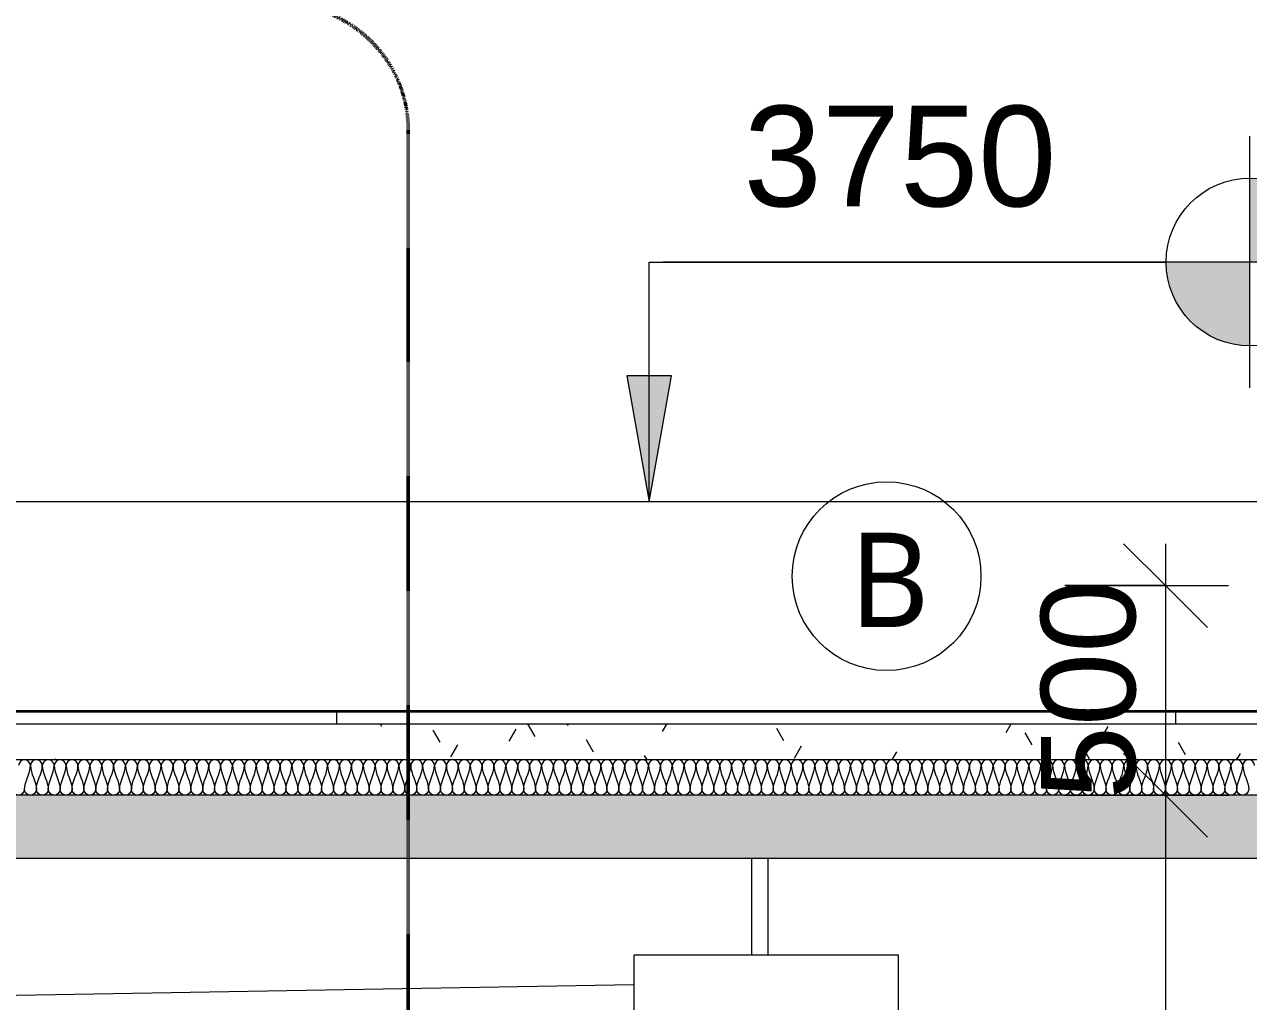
# Model space of a CAD drawing. Header units: millimetres. Extents: x -15568 to 101774, y -1636 to 15232.
# Drawn here: x 20837 to 23755, y 2558 to 4888 of the extents above; entities that cross this region are included whole.
import ezdxf

# ---------------------------------------------------------------- set-up
doc = ezdxf.new("R2010")
doc.units = ezdxf.units.MM
doc.linetypes.add('Callout Boundary', pattern=[2.38125, 1.190625, -1.190625])
for name, color, linetype, lineweight in [('A-ANNO-DIMS', 211, 'Continuous', 9), ('A-ANNO-DIMS-100', 211, 'Continuous', 9), ('A-ANNO-NOTE', 131, 'Continuous', 9), ('A-ANNO-SYMB', 150, 'Continuous', 9), ('A-DETL', 90, 'Continuous', 9), ('A-DETL-GENF', 92, 'Continuous', 9), ('A-DETL-THIN', 151, 'Continuous', 9), ('A-DOOR', 31, 'Continuous', 9), ('A-FLOR', 192, 'Continuous', 9), ('A-FLOR-MCUT', 51, 'Continuous', 9), ('A-FLOR-PATT', 8, 'Continuous', 35), ('A-GENM', 13, 'Continuous', 9), ('G-ANNO-DIMS', 111, 'Continuous', 9)]:
    doc.layers.add(name, color=color, linetype=linetype, lineweight=lineweight)
doc.styles.add('Arial_3', font='arial.ttf', dxfattribs={"height": 225})
doc.styles.add('Arial_4', font='arial.ttf', dxfattribs={"height": 240})
doc.styles.add('Lucida Sans Unicode', font='l_10646.ttf', dxfattribs={"height": 225})
doc.dimstyles.new('Ele-dim-100', dxfattribs={"dimscale": 304.8, "dimtxt": 229.558365, "dimasz": 0.656168, "dimexe": 0.492126, "dimexo": 0.0625, "dimgap": 0.016404, "dimtad": 1, "dimdec": 0, "dimrnd": 5, "dimzin": 0, "dimdsep": 46, "dimtxsty": 'Arial_3', "dimblk1": 'OBLIQUE', "dimblk2": 'OBLIQUE', "dimsah": 1, "dimcen": 0.09, "dimdle": 0.328084, "dimazin": 0, "dimtfac": 1, "dimtdec": 4, "dimtix": 1, "dimtmove": 0, "dimatfit": 3, "dimfxl": 0.787402, "dimfxlon": 1, "dimtvp": 1, "dimtolj": 1, "dimtzin": 0, "dimarcsym": 2})

# ---------------------------------------------------------------- blocks, each defined once
blk = doc.blocks.new('overhead-sectinal-door - Rs1--1485922-Elevation-2')
at = {"layer": 'A-DOOR'}
for p, q in [((-14862.5, 2900), (-14862.5, 2668.6)), ((-14822.5, 2668.6), (-14822.5, 2900)), ((-14511.6, 2668.6), (-15142.5, 2668.6)), ((-15142.5, 2668.6), (-15142.5, 2468.6)), ((-14511.6, 2468.6), (-14511.6, 2668.6)), ((-15142.5, 2598), (-17822.5, 2551.2))]:
    blk.add_line(p, q, dxfattribs=at)
blk = doc.blocks.new('garage-proj - garage-proj-757421-Elevation-2')
at = {"layer": 'A-GENM'}
blk.add_line((-12977.8, 3750), (-16777.8, 3750), dxfattribs=at)
blk = doc.blocks.new('DIMBLOCK28-Elevation-2')
at = {"layer": 'A-ANNO-DIMS-100', "transparency": 16777216}
for p, q in [((23557.1, 3550), (23457.1, 3650)), ((23557.1, 3650), (23557.1, 3050)), ((23317.1, 3550), (23707.1, 3550)), ((23557.1, 3550), (23317.1, 3550)), ((23557.1, 3550), (23657.1, 3450)), ((23557.1, 3050), (23457.1, 3150)), ((23317.1, 3050), (23707.1, 3050)), ((23557.1, 3050), (23317.1, 3050)), ((23557.1, 3050), (23657.1, 2950))]:
    blk.add_line(p, q, dxfattribs=at)
at = {"layer": 'A-ANNO-DIMS-100', "color": 0, "transparency": 16777216, "insert": (23260, 3040.4), "char_height": 225, "width": 622.986, "attachment_point": 1, "rotation": 90, "line_spacing_factor": 0.941778, "style": 'Arial_3'}
blk.add_mtext('500', dxfattribs=at)
blk = doc.blocks.new('_Oblique')
at = {"color": 0, "linetype": 'ByBlock', "lineweight": -2}
blk.add_line((-0.5, -0.5), (0.5, 0.5), dxfattribs=at)
blk = doc.blocks.new('DIMBLOCK29-Elevation-2')
at = {"layer": 'A-ANNO-DIMS-100', "transparency": 16777216}
for p, q in [((23557.1, 3050), (23457.1, 3150)), ((23317.1, 3050), (23707.1, 3050)), ((23557.1, 3050), (23317.1, 3050)), ((23557.1, 3050), (23557.1, -100)), ((23557.1, 3050), (23657.1, 2950)), ((23557.1, 0), (23457.1, 100)), ((23317.1, 0), (23707.1, 0)), ((23557.1, 0), (23317.1, 0)), ((23557.1, 0), (23657.1, -100))]:
    blk.add_line(p, q, dxfattribs=at)
at = {"layer": 'A-ANNO-DIMS-100', "color": 0, "transparency": 16777216, "insert": (23260, 1178.9), "char_height": 225, "width": 830.648, "attachment_point": 1, "rotation": 90, "line_spacing_factor": 0.941778, "style": 'Arial_3'}
blk.add_mtext('3050', dxfattribs=at)
blk = doc.blocks.new('GL-TEXT2 - External finishes-tag 2-777035-Elevation-2')
at = {"layer": 'A-ANNO-NOTE'}
blk.add_circle((-4088.3, 5475), 225, dxfattribs=at)
blk = doc.blocks.new('Spot Elevations - Standard-23738-Elevation-2')
at = {"layer": 'G-ANNO-DIMS'}
h = blk.add_hatch(color=256, dxfattribs=at)
edge = h.paths.add_edge_path()
edge.add_line((9346.1, 3330.7), (9546.1, 3330.7))
edge.add_arc((9346.1, 3330.7), 200, 0, 90)
edge.add_line((9346.1, 3530.7), (9346.1, 3330.7))
h = blk.add_hatch(color=256, dxfattribs=at)
edge = h.paths.add_edge_path()
edge.add_line((9346.1, 3330.7), (9146.1, 3330.7))
edge.add_arc((9346.1, 3330.7), 200, 180, 270)
edge.add_line((9346.1, 3130.7), (9346.1, 3330.7))
for p, q in [((9346.1, 3030.7), (9346.1, 3630.7)), ((9646.1, 3330.7), (7946.1, 3330.7))]:
    blk.add_line(p, q, dxfattribs=at)
blk.add_circle((9346.1, 3330.7), 200, dxfattribs=at)

msp = doc.modelspace()

# ---------------------------------------------------------------- hatches: boundary and pattern name
at = {"layer": 'A-DETL-GENF'}
msp.add_hatch(color=8, dxfattribs=at).paths.add_polyline_path([(19354.6, 2400), (19554.6, 2400), (19554.6, 2900), (25554.6, 2900), (25554.6, 2400), (25754.6, 2400), (25754.6, 3550), (25554.6, 3550), (25554.6, 3050), (19554.6, 3050), (19554.6, 3550), (19354.6, 3550), (19354.6, 2476.9)])
at = {"layer": 'A-FLOR-PATT', "lineweight": 9}
h = msp.add_hatch(dxfattribs=at)
h.set_pattern_fill('FP_2', color=256, style=0, pattern_type=2)
h.set_pattern_definition([(90, (33580.2, 1200), (-2000, 1e-13), [])])
h.paths.add_polyline_path([(19794.6, 3220), (25314.6, 3220), (25304.6, 3250), (19804.6, 3250)])
h = msp.add_hatch(dxfattribs=at)
h.set_pattern_fill('FP_3', color=256, style=0, pattern_type=2)
h.set_pattern_definition([(0, (33580.17, 1200), (406.4, 101.6), [33.528, -271.272, 33.528, -271.272, -1625.6]), (0, (33580.17, 1200), (406.4, 101.6), [-609.6, 33.528, -576.072, 33.528, -271.272, -711.2]), (0, (33580.17, 1200), (406.4, 101.6), [-1524, 33.528, -169.672, 33.528, -474.472]), (120, (33732.57, 1250.8), (-291.1882, 301.1527), [33.528, -271.272, 33.528, -271.272, -1625.6]), (120, (33732.57, 1250.8), (-291.1882, 301.1527), [-609.6, 33.528, -576.072, 33.528, -271.272, -711.2]), (120, (33732.57, 1250.8), (-291.1882, 301.1527), [-1524, 33.528, -169.672, 33.528, -474.472]), (240, (33783.37, 1454), (-115.2118, -402.7527), [33.528, -271.272, 33.528, -271.272, -1625.6]), (240, (33783.37, 1454), (-115.2118, -402.7527), [-609.6, 33.528, -576.072, 33.528, -271.272, -711.2]), (240, (33783.37, 1454), (-115.2118, -402.7527), [-1524, 33.528, -169.672, 33.528, -474.472])])
h.paths.add_polyline_path([(22066.8, 3135), (25554.6, 3135), (25554.6, 3220), (19554.6, 3220), (19554.6, 3135), (20973.5, 3135)])
at = {"layer": 'G-ANNO-DIMS'}
msp.add_hatch(color=256, dxfattribs=at).paths.add_polyline_path([(22326.3, 3750), (22379.2, 4050), (22273.4, 4050)])

# ---------------------------------------------------------------- linework, layer by layer
at = {"layer": 'A-ANNO-SYMB', "linetype": 'Callout Boundary', "lineweight": 50}
msp.add_line((21752.1, -1254.6), (21752.1, 4635.4), dxfattribs=at)
msp.add_arc((21452.1, 4635.4), 300, 0, 90, dxfattribs=at)
at = {"layer": 'A-DETL'}
for points in [[(20851.3, 3120.8), (20851.3, 3127.5), (20837.1, 3142.5), (20822.9, 3127.5), (20822.9, 3120.8)], [(20879.6, 3120.8), (20879.6, 3127.5), (20865.4, 3142.5), (20851.3, 3127.5), (20851.3, 3120.8)], [(20907.9, 3120.8), (20907.9, 3127.5), (20893.8, 3142.5), (20879.6, 3127.5), (20879.6, 3120.8)], [(20936.3, 3120.8), (20936.3, 3127.5), (20922.1, 3142.5), (20907.9, 3127.5), (20907.9, 3120.8)], [(20964.6, 3120.8), (20964.6, 3127.5), (20950.4, 3142.5), (20936.3, 3127.5), (20936.3, 3120.8)], [(20992.9, 3120.8), (20992.9, 3127.5), (20978.8, 3142.5), (20964.6, 3127.5), (20964.6, 3120.8)], [(21021.3, 3120.8), (21021.3, 3127.5), (21007.1, 3142.5), (20992.9, 3127.5), (20992.9, 3120.8)], [(21049.6, 3120.8), (21049.6, 3127.5), (21035.4, 3142.5), (21021.3, 3127.5), (21021.3, 3120.8)], [(21077.9, 3120.8), (21077.9, 3127.5), (21063.8, 3142.5), (21049.6, 3127.5), (21049.6, 3120.8)], [(21106.3, 3120.8), (21106.3, 3127.5), (21092.1, 3142.5), (21077.9, 3127.5), (21077.9, 3120.8)], [(21134.6, 3120.8), (21134.6, 3127.5), (21120.4, 3142.5), (21106.3, 3127.5), (21106.3, 3120.8)], [(21162.9, 3120.8), (21162.9, 3127.5), (21148.8, 3142.5), (21134.6, 3127.5), (21134.6, 3120.8)], [(21191.3, 3120.8), (21191.3, 3127.5), (21177.1, 3142.5), (21162.9, 3127.5), (21162.9, 3120.8)], [(21219.6, 3120.8), (21219.6, 3127.5), (21205.4, 3142.5), (21191.3, 3127.5), (21191.3, 3120.8)], [(21247.9, 3120.8), (21247.9, 3127.5), (21233.8, 3142.5), (21219.6, 3127.5), (21219.6, 3120.8)], [(21276.3, 3120.8), (21276.3, 3127.5), (21262.1, 3142.5), (21247.9, 3127.5), (21247.9, 3120.8)], [(21304.6, 3120.8), (21304.6, 3127.5), (21290.4, 3142.5), (21276.3, 3127.5), (21276.3, 3120.8)], [(21332.9, 3120.8), (21332.9, 3127.5), (21318.8, 3142.5), (21304.6, 3127.5), (21304.6, 3120.8)], [(21361.3, 3120.8), (21361.3, 3127.5), (21347.1, 3142.5), (21332.9, 3127.5), (21332.9, 3120.8)], [(21389.6, 3120.8), (21389.6, 3127.5), (21375.4, 3142.5), (21361.3, 3127.5), (21361.3, 3120.8)], [(21417.9, 3120.8), (21417.9, 3127.5), (21403.8, 3142.5), (21389.6, 3127.5), (21389.6, 3120.8)], [(21446.3, 3120.8), (21446.3, 3127.5), (21432.1, 3142.5), (21417.9, 3127.5), (21417.9, 3120.8)], [(21474.6, 3120.8), (21474.6, 3127.5), (21460.4, 3142.5), (21446.3, 3127.5), (21446.3, 3120.8)], [(21502.9, 3120.8), (21502.9, 3127.5), (21488.8, 3142.5), (21474.6, 3127.5), (21474.6, 3120.8)], [(21531.3, 3120.8), (21531.3, 3127.5), (21517.1, 3142.5), (21502.9, 3127.5), (21502.9, 3120.8)], [(21559.6, 3120.8), (21559.6, 3127.5), (21545.4, 3142.5), (21531.3, 3127.5), (21531.3, 3120.8)], [(21587.9, 3120.8), (21587.9, 3127.5), (21573.8, 3142.5), (21559.6, 3127.5), (21559.6, 3120.8)], [(21616.3, 3120.8), (21616.3, 3127.5), (21602.1, 3142.5), (21587.9, 3127.5), (21587.9, 3120.8)], [(21644.6, 3120.8), (21644.6, 3127.5), (21630.4, 3142.5), (21616.3, 3127.5), (21616.3, 3120.8)], [(21672.9, 3120.8), (21672.9, 3127.5), (21658.8, 3142.5), (21644.6, 3127.5), (21644.6, 3120.8)], [(21701.3, 3120.8), (21701.3, 3127.5), (21687.1, 3142.5), (21672.9, 3127.5), (21672.9, 3120.8)], [(21729.6, 3120.8), (21729.6, 3127.5), (21715.4, 3142.5), (21701.3, 3127.5), (21701.3, 3120.8)], [(21757.9, 3120.8), (21757.9, 3127.5), (21743.8, 3142.5), (21729.6, 3127.5), (21729.6, 3120.8)], [(21786.3, 3120.8), (21786.3, 3127.5), (21772.1, 3142.5), (21757.9, 3127.5), (21757.9, 3120.8)], [(21814.6, 3120.8), (21814.6, 3127.5), (21800.4, 3142.5), (21786.3, 3127.5), (21786.3, 3120.8)], [(21842.9, 3120.8), (21842.9, 3127.5), (21828.8, 3142.5), (21814.6, 3127.5), (21814.6, 3120.8)], [(21871.3, 3120.8), (21871.3, 3127.5), (21857.1, 3142.5), (21842.9, 3127.5), (21842.9, 3120.8)], [(21899.6, 3120.8), (21899.6, 3127.5), (21885.4, 3142.5), (21871.3, 3127.5), (21871.3, 3120.8)], [(21927.9, 3120.8), (21927.9, 3127.5), (21913.8, 3142.5), (21899.6, 3127.5), (21899.6, 3120.8)], [(21956.3, 3120.8), (21956.3, 3127.5), (21942.1, 3142.5), (21927.9, 3127.5), (21927.9, 3120.8)], [(21984.6, 3120.8), (21984.6, 3127.5), (21970.4, 3142.5), (21956.3, 3127.5), (21956.3, 3120.8)], [(22012.9, 3120.8), (22012.9, 3127.5), (21998.8, 3142.5), (21984.6, 3127.5), (21984.6, 3120.8)], [(22041.3, 3120.8), (22041.3, 3127.5), (22027.1, 3142.5), (22012.9, 3127.5), (22012.9, 3120.8)], [(22069.6, 3120.8), (22069.6, 3127.5), (22055.4, 3142.5), (22041.3, 3127.5), (22041.3, 3120.8)], [(22097.9, 3120.8), (22097.9, 3127.5), (22083.8, 3142.5), (22069.6, 3127.5), (22069.6, 3120.8)], [(22126.3, 3120.8), (22126.3, 3127.5), (22112.1, 3142.5), (22097.9, 3127.5), (22097.9, 3120.8)], [(22154.6, 3120.8), (22154.6, 3127.5), (22140.4, 3142.5), (22126.3, 3127.5), (22126.3, 3120.8)], [(22182.9, 3120.8), (22182.9, 3127.5), (22168.8, 3142.5), (22154.6, 3127.5), (22154.6, 3120.8)], [(22211.3, 3120.8), (22211.3, 3127.5), (22197.1, 3142.5), (22182.9, 3127.5), (22182.9, 3120.8)], [(22239.6, 3120.8), (22239.6, 3127.5), (22225.4, 3142.5), (22211.3, 3127.5), (22211.3, 3120.8)], [(22267.9, 3120.8), (22267.9, 3127.5), (22253.8, 3142.5), (22239.6, 3127.5), (22239.6, 3120.8)], [(22296.3, 3120.8), (22296.3, 3127.5), (22282.1, 3142.5), (22267.9, 3127.5), (22267.9, 3120.8)], [(22324.6, 3120.8), (22324.6, 3127.5), (22310.4, 3142.5), (22296.3, 3127.5), (22296.3, 3120.8)], [(22352.9, 3120.8), (22352.9, 3127.5), (22338.8, 3142.5), (22324.6, 3127.5), (22324.6, 3120.8)], [(22381.3, 3120.8), (22381.3, 3127.5), (22367.1, 3142.5), (22352.9, 3127.5), (22352.9, 3120.8)], [(22409.6, 3120.8), (22409.6, 3127.5), (22395.4, 3142.5), (22381.3, 3127.5), (22381.3, 3120.8)], [(22437.9, 3120.8), (22437.9, 3127.5), (22423.8, 3142.5), (22409.6, 3127.5), (22409.6, 3120.8)], [(22466.3, 3120.8), (22466.3, 3127.5), (22452.1, 3142.5), (22437.9, 3127.5), (22437.9, 3120.8)], [(22494.6, 3120.8), (22494.6, 3127.5), (22480.4, 3142.5), (22466.3, 3127.5), (22466.3, 3120.8)], [(22522.9, 3120.8), (22522.9, 3127.5), (22508.8, 3142.5), (22494.6, 3127.5), (22494.6, 3120.8)], [(22551.3, 3120.8), (22551.3, 3127.5), (22537.1, 3142.5), (22522.9, 3127.5), (22522.9, 3120.8)], [(22579.6, 3120.8), (22579.6, 3127.5), (22565.4, 3142.5), (22551.3, 3127.5), (22551.3, 3120.8)], [(22607.9, 3120.8), (22607.9, 3127.5), (22593.8, 3142.5), (22579.6, 3127.5), (22579.6, 3120.8)], [(22636.3, 3120.8), (22636.3, 3127.5), (22622.1, 3142.5), (22607.9, 3127.5), (22607.9, 3120.8)], [(22664.6, 3120.8), (22664.6, 3127.5), (22650.4, 3142.5), (22636.3, 3127.5), (22636.3, 3120.8)], [(22692.9, 3120.8), (22692.9, 3127.5), (22678.8, 3142.5), (22664.6, 3127.5), (22664.6, 3120.8)], [(22721.3, 3120.8), (22721.3, 3127.5), (22707.1, 3142.5), (22692.9, 3127.5), (22692.9, 3120.8)], [(22749.6, 3120.8), (22749.6, 3127.5), (22735.4, 3142.5), (22721.3, 3127.5), (22721.3, 3120.8)], [(22777.9, 3120.8), (22777.9, 3127.5), (22763.8, 3142.5), (22749.6, 3127.5), (22749.6, 3120.8)], [(22806.3, 3120.8), (22806.3, 3127.5), (22792.1, 3142.5), (22777.9, 3127.5), (22777.9, 3120.8)], [(22834.6, 3120.8), (22834.6, 3127.5), (22820.4, 3142.5), (22806.3, 3127.5), (22806.3, 3120.8)], [(22862.9, 3120.8), (22862.9, 3127.5), (22848.8, 3142.5), (22834.6, 3127.5), (22834.6, 3120.8)], [(22891.3, 3120.8), (22891.3, 3127.5), (22877.1, 3142.5), (22862.9, 3127.5), (22862.9, 3120.8)], [(22919.6, 3120.8), (22919.6, 3127.5), (22905.4, 3142.5), (22891.3, 3127.5), (22891.3, 3120.8)], [(22947.9, 3120.8), (22947.9, 3127.5), (22933.8, 3142.5), (22919.6, 3127.5), (22919.6, 3120.8)], [(22976.3, 3120.8), (22976.3, 3127.5), (22962.1, 3142.5), (22947.9, 3127.5), (22947.9, 3120.8)], [(23004.6, 3120.8), (23004.6, 3127.5), (22990.4, 3142.5), (22976.3, 3127.5), (22976.3, 3120.8)], [(23032.9, 3120.8), (23032.9, 3127.5), (23018.8, 3142.5), (23004.6, 3127.5), (23004.6, 3120.8)], [(23061.3, 3120.8), (23061.3, 3127.5), (23047.1, 3142.5), (23032.9, 3127.5), (23032.9, 3120.8)], [(23089.6, 3120.8), (23089.6, 3127.5), (23075.4, 3142.5), (23061.3, 3127.5), (23061.3, 3120.8)], [(23117.9, 3120.8), (23117.9, 3127.5), (23103.8, 3142.5), (23089.6, 3127.5), (23089.6, 3120.8)], [(23146.3, 3120.8), (23146.3, 3127.5), (23132.1, 3142.5), (23117.9, 3127.5), (23117.9, 3120.8)], [(23174.6, 3120.8), (23174.6, 3127.5), (23160.4, 3142.5), (23146.3, 3127.5), (23146.3, 3120.8)], [(23202.9, 3120.8), (23202.9, 3127.5), (23188.8, 3142.5), (23174.6, 3127.5), (23174.6, 3120.8)], [(23231.3, 3120.8), (23231.3, 3127.5), (23217.1, 3142.5), (23202.9, 3127.5), (23202.9, 3120.8)], [(23259.6, 3120.8), (23259.6, 3127.5), (23245.4, 3142.5), (23231.3, 3127.5), (23231.3, 3120.8)], [(23287.9, 3120.8), (23287.9, 3127.5), (23273.8, 3142.5), (23259.6, 3127.5), (23259.6, 3120.8)], [(23316.3, 3120.8), (23316.3, 3127.5), (23302.1, 3142.5), (23287.9, 3127.5), (23287.9, 3120.8)], [(23344.6, 3120.8), (23344.6, 3127.5), (23330.4, 3142.5), (23316.3, 3127.5), (23316.3, 3120.8)], [(23372.9, 3120.8), (23372.9, 3127.5), (23358.8, 3142.5), (23344.6, 3127.5), (23344.6, 3120.8)], [(23401.3, 3120.8), (23401.3, 3127.5), (23387.1, 3142.5), (23372.9, 3127.5), (23372.9, 3120.8)], [(23429.6, 3120.8), (23429.6, 3127.5), (23415.4, 3142.5), (23401.3, 3127.5), (23401.3, 3120.8)], [(23457.9, 3120.8), (23457.9, 3127.5), (23443.8, 3142.5), (23429.6, 3127.5), (23429.6, 3120.8)], [(23486.3, 3120.8), (23486.3, 3127.5), (23472.1, 3142.5), (23457.9, 3127.5), (23457.9, 3120.8)], [(23514.6, 3120.8), (23514.6, 3127.5), (23500.4, 3142.5), (23486.3, 3127.5), (23486.3, 3120.8)], [(23542.9, 3120.8), (23542.9, 3127.5), (23528.8, 3142.5), (23514.6, 3127.5), (23514.6, 3120.8)], [(23571.3, 3120.8), (23571.3, 3127.5), (23557.1, 3142.5), (23542.9, 3127.5), (23542.9, 3120.8)], [(23599.6, 3120.8), (23599.6, 3127.5), (23585.4, 3142.5), (23571.3, 3127.5), (23571.3, 3120.8)], [(23627.9, 3120.8), (23627.9, 3127.5), (23613.8, 3142.5), (23599.6, 3127.5), (23599.6, 3120.8)], [(23656.3, 3120.8), (23656.3, 3127.5), (23642.1, 3142.5), (23627.9, 3127.5), (23627.9, 3120.8)], [(23684.6, 3120.8), (23684.6, 3127.5), (23670.4, 3142.5), (23656.3, 3127.5), (23656.3, 3120.8)], [(23712.9, 3120.8), (23712.9, 3127.5), (23698.8, 3142.5), (23684.6, 3127.5), (23684.6, 3120.8)], [(23741.3, 3120.8), (23741.3, 3127.5), (23727.1, 3142.5), (23712.9, 3127.5), (23712.9, 3120.8)], [(23769.6, 3120.8), (23769.6, 3127.5), (23755.4, 3142.5), (23741.3, 3127.5), (23741.3, 3120.8)], [(20837.1, 3064.2), (20837.1, 3083.6), (20851.3, 3101.4), (20851.3, 3120.8)], [(20851.3, 3120.8), (20851.3, 3101.4), (20865.4, 3083.6), (20865.4, 3064.2)], [(20865.4, 3064.2), (20865.4, 3083.6), (20879.6, 3101.4), (20879.6, 3120.8)], [(20879.6, 3120.8), (20879.6, 3101.4), (20893.8, 3083.6), (20893.8, 3064.2)], [(20893.8, 3064.2), (20893.8, 3083.6), (20907.9, 3101.4), (20907.9, 3120.8)], [(20907.9, 3120.8), (20907.9, 3101.4), (20922.1, 3083.6), (20922.1, 3064.2)], [(20922.1, 3064.2), (20922.1, 3083.6), (20936.3, 3101.4), (20936.3, 3120.8)], [(20936.3, 3120.8), (20936.3, 3101.4), (20950.4, 3083.6), (20950.4, 3064.2)], [(20950.4, 3064.2), (20950.4, 3083.6), (20964.6, 3101.4), (20964.6, 3120.8)], [(20964.6, 3120.8), (20964.6, 3101.4), (20978.8, 3083.6), (20978.8, 3064.2)], [(20978.8, 3064.2), (20978.8, 3083.6), (20992.9, 3101.4), (20992.9, 3120.8)], [(20992.9, 3120.8), (20992.9, 3101.4), (21007.1, 3083.6), (21007.1, 3064.2)], [(21007.1, 3064.2), (21007.1, 3083.6), (21021.3, 3101.4), (21021.3, 3120.8)], [(21021.3, 3120.8), (21021.3, 3101.4), (21035.4, 3083.6), (21035.4, 3064.2)], [(21035.4, 3064.2), (21035.4, 3083.6), (21049.6, 3101.4), (21049.6, 3120.8)], [(21049.6, 3120.8), (21049.6, 3101.4), (21063.8, 3083.6), (21063.8, 3064.2)], [(21063.8, 3064.2), (21063.8, 3083.6), (21077.9, 3101.4), (21077.9, 3120.8)], [(21077.9, 3120.8), (21077.9, 3101.4), (21092.1, 3083.6), (21092.1, 3064.2)], [(21092.1, 3064.2), (21092.1, 3083.6), (21106.3, 3101.4), (21106.3, 3120.8)], [(21106.3, 3120.8), (21106.3, 3101.4), (21120.4, 3083.6), (21120.4, 3064.2)], [(21120.4, 3064.2), (21120.4, 3083.6), (21134.6, 3101.4), (21134.6, 3120.8)], [(21134.6, 3120.8), (21134.6, 3101.4), (21148.8, 3083.6), (21148.8, 3064.2)], [(21148.8, 3064.2), (21148.8, 3083.6), (21162.9, 3101.4), (21162.9, 3120.8)], [(21162.9, 3120.8), (21162.9, 3101.4), (21177.1, 3083.6), (21177.1, 3064.2)], [(21177.1, 3064.2), (21177.1, 3083.6), (21191.3, 3101.4), (21191.3, 3120.8)], [(21191.3, 3120.8), (21191.3, 3101.4), (21205.4, 3083.6), (21205.4, 3064.2)], [(21205.4, 3064.2), (21205.4, 3083.6), (21219.6, 3101.4), (21219.6, 3120.8)], [(21219.6, 3120.8), (21219.6, 3101.4), (21233.8, 3083.6), (21233.8, 3064.2)], [(21233.8, 3064.2), (21233.8, 3083.6), (21247.9, 3101.4), (21247.9, 3120.8)], [(21247.9, 3120.8), (21247.9, 3101.4), (21262.1, 3083.6), (21262.1, 3064.2)], [(21262.1, 3064.2), (21262.1, 3083.6), (21276.3, 3101.4), (21276.3, 3120.8)], [(21276.3, 3120.8), (21276.3, 3101.4), (21290.4, 3083.6), (21290.4, 3064.2)], [(21290.4, 3064.2), (21290.4, 3083.6), (21304.6, 3101.4), (21304.6, 3120.8)], [(21304.6, 3120.8), (21304.6, 3101.4), (21318.8, 3083.6), (21318.8, 3064.2)], [(21318.8, 3064.2), (21318.8, 3083.6), (21332.9, 3101.4), (21332.9, 3120.8)], [(21332.9, 3120.8), (21332.9, 3101.4), (21347.1, 3083.6), (21347.1, 3064.2)], [(21347.1, 3064.2), (21347.1, 3083.6), (21361.3, 3101.4), (21361.3, 3120.8)], [(21361.3, 3120.8), (21361.3, 3101.4), (21375.4, 3083.6), (21375.4, 3064.2)], [(21375.4, 3064.2), (21375.4, 3083.6), (21389.6, 3101.4), (21389.6, 3120.8)], [(21389.6, 3120.8), (21389.6, 3101.4), (21403.8, 3083.6), (21403.8, 3064.2)], [(21403.8, 3064.2), (21403.8, 3083.6), (21417.9, 3101.4), (21417.9, 3120.8)], [(21417.9, 3120.8), (21417.9, 3101.4), (21432.1, 3083.6), (21432.1, 3064.2)], [(21432.1, 3064.2), (21432.1, 3083.6), (21446.3, 3101.4), (21446.3, 3120.8)], [(21446.3, 3120.8), (21446.3, 3101.4), (21460.4, 3083.6), (21460.4, 3064.2)], [(21460.4, 3064.2), (21460.4, 3083.6), (21474.6, 3101.4), (21474.6, 3120.8)], [(21474.6, 3120.8), (21474.6, 3101.4), (21488.8, 3083.6), (21488.8, 3064.2)], [(21488.8, 3064.2), (21488.8, 3083.6), (21502.9, 3101.4), (21502.9, 3120.8)], [(21502.9, 3120.8), (21502.9, 3101.4), (21517.1, 3083.6), (21517.1, 3064.2)], [(21517.1, 3064.2), (21517.1, 3083.6), (21531.3, 3101.4), (21531.3, 3120.8)], [(21531.3, 3120.8), (21531.3, 3101.4), (21545.4, 3083.6), (21545.4, 3064.2)], [(21545.4, 3064.2), (21545.4, 3083.6), (21559.6, 3101.4), (21559.6, 3120.8)], [(21559.6, 3120.8), (21559.6, 3101.4), (21573.8, 3083.6), (21573.8, 3064.2)], [(21573.8, 3064.2), (21573.8, 3083.6), (21587.9, 3101.4), (21587.9, 3120.8)], [(21587.9, 3120.8), (21587.9, 3101.4), (21602.1, 3083.6), (21602.1, 3064.2)], [(21602.1, 3064.2), (21602.1, 3083.6), (21616.3, 3101.4), (21616.3, 3120.8)], [(21616.3, 3120.8), (21616.3, 3101.4), (21630.4, 3083.6), (21630.4, 3064.2)], [(21630.4, 3064.2), (21630.4, 3083.6), (21644.6, 3101.4), (21644.6, 3120.8)], [(21644.6, 3120.8), (21644.6, 3101.4), (21658.8, 3083.6), (21658.8, 3064.2)], [(21658.8, 3064.2), (21658.8, 3083.6), (21672.9, 3101.4), (21672.9, 3120.8)], [(21672.9, 3120.8), (21672.9, 3101.4), (21687.1, 3083.6), (21687.1, 3064.2)], [(21687.1, 3064.2), (21687.1, 3083.6), (21701.3, 3101.4), (21701.3, 3120.8)], [(21701.3, 3120.8), (21701.3, 3101.4), (21715.4, 3083.6), (21715.4, 3064.2)], [(21715.4, 3064.2), (21715.4, 3083.6), (21729.6, 3101.4), (21729.6, 3120.8)], [(21729.6, 3120.8), (21729.6, 3101.4), (21743.8, 3083.6), (21743.8, 3064.2)], [(21743.8, 3064.2), (21743.8, 3083.6), (21757.9, 3101.4), (21757.9, 3120.8)], [(21757.9, 3120.8), (21757.9, 3101.4), (21772.1, 3083.6), (21772.1, 3064.2)], [(21772.1, 3064.2), (21772.1, 3083.6), (21786.3, 3101.4), (21786.3, 3120.8)], [(21786.3, 3120.8), (21786.3, 3101.4), (21800.4, 3083.6), (21800.4, 3064.2)], [(21800.4, 3064.2), (21800.4, 3083.6), (21814.6, 3101.4), (21814.6, 3120.8)], [(21814.6, 3120.8), (21814.6, 3101.4), (21828.8, 3083.6), (21828.8, 3064.2)], [(21828.8, 3064.2), (21828.8, 3083.6), (21842.9, 3101.4), (21842.9, 3120.8)], [(21842.9, 3120.8), (21842.9, 3101.4), (21857.1, 3083.6), (21857.1, 3064.2)], [(21857.1, 3064.2), (21857.1, 3083.6), (21871.3, 3101.4), (21871.3, 3120.8)], [(21871.3, 3120.8), (21871.3, 3101.4), (21885.4, 3083.6), (21885.4, 3064.2)], [(21885.4, 3064.2), (21885.4, 3083.6), (21899.6, 3101.4), (21899.6, 3120.8)], [(21899.6, 3120.8), (21899.6, 3101.4), (21913.8, 3083.6), (21913.8, 3064.2)], [(21913.8, 3064.2), (21913.8, 3083.6), (21927.9, 3101.4), (21927.9, 3120.8)], [(21927.9, 3120.8), (21927.9, 3101.4), (21942.1, 3083.6), (21942.1, 3064.2)], [(21942.1, 3064.2), (21942.1, 3083.6), (21956.3, 3101.4), (21956.3, 3120.8)], [(21956.3, 3120.8), (21956.3, 3101.4), (21970.4, 3083.6), (21970.4, 3064.2)], [(21970.4, 3064.2), (21970.4, 3083.6), (21984.6, 3101.4), (21984.6, 3120.8)], [(21984.6, 3120.8), (21984.6, 3101.4), (21998.8, 3083.6), (21998.8, 3064.2)], [(21998.8, 3064.2), (21998.8, 3083.6), (22012.9, 3101.4), (22012.9, 3120.8)], [(22012.9, 3120.8), (22012.9, 3101.4), (22027.1, 3083.6), (22027.1, 3064.2)], [(22027.1, 3064.2), (22027.1, 3083.6), (22041.3, 3101.4), (22041.3, 3120.8)], [(22041.3, 3120.8), (22041.3, 3101.4), (22055.4, 3083.6), (22055.4, 3064.2)], [(22055.4, 3064.2), (22055.4, 3083.6), (22069.6, 3101.4), (22069.6, 3120.8)], [(22069.6, 3120.8), (22069.6, 3101.4), (22083.8, 3083.6), (22083.8, 3064.2)], [(22083.8, 3064.2), (22083.8, 3083.6), (22097.9, 3101.4), (22097.9, 3120.8)], [(22097.9, 3120.8), (22097.9, 3101.4), (22112.1, 3083.6), (22112.1, 3064.2)], [(22112.1, 3064.2), (22112.1, 3083.6), (22126.3, 3101.4), (22126.3, 3120.8)], [(22126.3, 3120.8), (22126.3, 3101.4), (22140.4, 3083.6), (22140.4, 3064.2)], [(22140.4, 3064.2), (22140.4, 3083.6), (22154.6, 3101.4), (22154.6, 3120.8)], [(22154.6, 3120.8), (22154.6, 3101.4), (22168.8, 3083.6), (22168.8, 3064.2)], [(22168.8, 3064.2), (22168.8, 3083.6), (22182.9, 3101.4), (22182.9, 3120.8)], [(22182.9, 3120.8), (22182.9, 3101.4), (22197.1, 3083.6), (22197.1, 3064.2)], [(22197.1, 3064.2), (22197.1, 3083.6), (22211.3, 3101.4), (22211.3, 3120.8)], [(22211.3, 3120.8), (22211.3, 3101.4), (22225.4, 3083.6), (22225.4, 3064.2)], [(22225.4, 3064.2), (22225.4, 3083.6), (22239.6, 3101.4), (22239.6, 3120.8)], [(22239.6, 3120.8), (22239.6, 3101.4), (22253.8, 3083.6), (22253.8, 3064.2)], [(22253.8, 3064.2), (22253.8, 3083.6), (22267.9, 3101.4), (22267.9, 3120.8)], [(22267.9, 3120.8), (22267.9, 3101.4), (22282.1, 3083.6), (22282.1, 3064.2)], [(22282.1, 3064.2), (22282.1, 3083.6), (22296.3, 3101.4), (22296.3, 3120.8)], [(22296.3, 3120.8), (22296.3, 3101.4), (22310.4, 3083.6), (22310.4, 3064.2)], [(22310.4, 3064.2), (22310.4, 3083.6), (22324.6, 3101.4), (22324.6, 3120.8)], [(22324.6, 3120.8), (22324.6, 3101.4), (22338.8, 3083.6), (22338.8, 3064.2)], [(22338.8, 3064.2), (22338.8, 3083.6), (22352.9, 3101.4), (22352.9, 3120.8)], [(22352.9, 3120.8), (22352.9, 3101.4), (22367.1, 3083.6), (22367.1, 3064.2)], [(22367.1, 3064.2), (22367.1, 3083.6), (22381.3, 3101.4), (22381.3, 3120.8)], [(22381.3, 3120.8), (22381.3, 3101.4), (22395.4, 3083.6), (22395.4, 3064.2)], [(22395.4, 3064.2), (22395.4, 3083.6), (22409.6, 3101.4), (22409.6, 3120.8)], [(22409.6, 3120.8), (22409.6, 3101.4), (22423.8, 3083.6), (22423.8, 3064.2)], [(22423.8, 3064.2), (22423.8, 3083.6), (22437.9, 3101.4), (22437.9, 3120.8)], [(22437.9, 3120.8), (22437.9, 3101.4), (22452.1, 3083.6), (22452.1, 3064.2)], [(22452.1, 3064.2), (22452.1, 3083.6), (22466.3, 3101.4), (22466.3, 3120.8)], [(22466.3, 3120.8), (22466.3, 3101.4), (22480.4, 3083.6), (22480.4, 3064.2)], [(22480.4, 3064.2), (22480.4, 3083.6), (22494.6, 3101.4), (22494.6, 3120.8)], [(22494.6, 3120.8), (22494.6, 3101.4), (22508.8, 3083.6), (22508.8, 3064.2)], [(22508.8, 3064.2), (22508.8, 3083.6), (22522.9, 3101.4), (22522.9, 3120.8)], [(22522.9, 3120.8), (22522.9, 3101.4), (22537.1, 3083.6), (22537.1, 3064.2)], [(22537.1, 3064.2), (22537.1, 3083.6), (22551.3, 3101.4), (22551.3, 3120.8)], [(22551.3, 3120.8), (22551.3, 3101.4), (22565.4, 3083.6), (22565.4, 3064.2)], [(22565.4, 3064.2), (22565.4, 3083.6), (22579.6, 3101.4), (22579.6, 3120.8)], [(22579.6, 3120.8), (22579.6, 3101.4), (22593.8, 3083.6), (22593.8, 3064.2)], [(22593.8, 3064.2), (22593.8, 3083.6), (22607.9, 3101.4), (22607.9, 3120.8)], [(22607.9, 3120.8), (22607.9, 3101.4), (22622.1, 3083.6), (22622.1, 3064.2)], [(22622.1, 3064.2), (22622.1, 3083.6), (22636.3, 3101.4), (22636.3, 3120.8)], [(22636.3, 3120.8), (22636.3, 3101.4), (22650.4, 3083.6), (22650.4, 3064.2)], [(22650.4, 3064.2), (22650.4, 3083.6), (22664.6, 3101.4), (22664.6, 3120.8)], [(22664.6, 3120.8), (22664.6, 3101.4), (22678.8, 3083.6), (22678.8, 3064.2)], [(22678.8, 3064.2), (22678.8, 3083.6), (22692.9, 3101.4), (22692.9, 3120.8)], [(22692.9, 3120.8), (22692.9, 3101.4), (22707.1, 3083.6), (22707.1, 3064.2)], [(22707.1, 3064.2), (22707.1, 3083.6), (22721.3, 3101.4), (22721.3, 3120.8)], [(22721.3, 3120.8), (22721.3, 3101.4), (22735.4, 3083.6), (22735.4, 3064.2)], [(22735.4, 3064.2), (22735.4, 3083.6), (22749.6, 3101.4), (22749.6, 3120.8)], [(22749.6, 3120.8), (22749.6, 3101.4), (22763.8, 3083.6), (22763.8, 3064.2)], [(22763.8, 3064.2), (22763.8, 3083.6), (22777.9, 3101.4), (22777.9, 3120.8)], [(22777.9, 3120.8), (22777.9, 3101.4), (22792.1, 3083.6), (22792.1, 3064.2)], [(22792.1, 3064.2), (22792.1, 3083.6), (22806.3, 3101.4), (22806.3, 3120.8)], [(22806.3, 3120.8), (22806.3, 3101.4), (22820.4, 3083.6), (22820.4, 3064.2)], [(22820.4, 3064.2), (22820.4, 3083.6), (22834.6, 3101.4), (22834.6, 3120.8)], [(22834.6, 3120.8), (22834.6, 3101.4), (22848.8, 3083.6), (22848.8, 3064.2)], [(22848.8, 3064.2), (22848.8, 3083.6), (22862.9, 3101.4), (22862.9, 3120.8)], [(22862.9, 3120.8), (22862.9, 3101.4), (22877.1, 3083.6), (22877.1, 3064.2)], [(22877.1, 3064.2), (22877.1, 3083.6), (22891.3, 3101.4), (22891.3, 3120.8)], [(22891.3, 3120.8), (22891.3, 3101.4), (22905.4, 3083.6), (22905.4, 3064.2)], [(22905.4, 3064.2), (22905.4, 3083.6), (22919.6, 3101.4), (22919.6, 3120.8)], [(22919.6, 3120.8), (22919.6, 3101.4), (22933.8, 3083.6), (22933.8, 3064.2)], [(22933.8, 3064.2), (22933.8, 3083.6), (22947.9, 3101.4), (22947.9, 3120.8)], [(22947.9, 3120.8), (22947.9, 3101.4), (22962.1, 3083.6), (22962.1, 3064.2)], [(22962.1, 3064.2), (22962.1, 3083.6), (22976.3, 3101.4), (22976.3, 3120.8)], [(22976.3, 3120.8), (22976.3, 3101.4), (22990.4, 3083.6), (22990.4, 3064.2)], [(22990.4, 3064.2), (22990.4, 3083.6), (23004.6, 3101.4), (23004.6, 3120.8)], [(23004.6, 3120.8), (23004.6, 3101.4), (23018.8, 3083.6), (23018.8, 3064.2)], [(23018.8, 3064.2), (23018.8, 3083.6), (23032.9, 3101.4), (23032.9, 3120.8)], [(23032.9, 3120.8), (23032.9, 3101.4), (23047.1, 3083.6), (23047.1, 3064.2)], [(23047.1, 3064.2), (23047.1, 3083.6), (23061.3, 3101.4), (23061.3, 3120.8)], [(23061.3, 3120.8), (23061.3, 3101.4), (23075.4, 3083.6), (23075.4, 3064.2)], [(23075.4, 3064.2), (23075.4, 3083.6), (23089.6, 3101.4), (23089.6, 3120.8)], [(23089.6, 3120.8), (23089.6, 3101.4), (23103.8, 3083.6), (23103.8, 3064.2)], [(23103.8, 3064.2), (23103.8, 3083.6), (23117.9, 3101.4), (23117.9, 3120.8)], [(23117.9, 3120.8), (23117.9, 3101.4), (23132.1, 3083.6), (23132.1, 3064.2)], [(23132.1, 3064.2), (23132.1, 3083.6), (23146.3, 3101.4), (23146.3, 3120.8)], [(23146.3, 3120.8), (23146.3, 3101.4), (23160.4, 3083.6), (23160.4, 3064.2)], [(23160.4, 3064.2), (23160.4, 3083.6), (23174.6, 3101.4), (23174.6, 3120.8)], [(23174.6, 3120.8), (23174.6, 3101.4), (23188.8, 3083.6), (23188.8, 3064.2)], [(23188.8, 3064.2), (23188.8, 3083.6), (23202.9, 3101.4), (23202.9, 3120.8)], [(23202.9, 3120.8), (23202.9, 3101.4), (23217.1, 3083.6), (23217.1, 3064.2)], [(23217.1, 3064.2), (23217.1, 3083.6), (23231.3, 3101.4), (23231.3, 3120.8)], [(23231.3, 3120.8), (23231.3, 3101.4), (23245.4, 3083.6), (23245.4, 3064.2)], [(23245.4, 3064.2), (23245.4, 3083.6), (23259.6, 3101.4), (23259.6, 3120.8)], [(23259.6, 3120.8), (23259.6, 3101.4), (23273.8, 3083.6), (23273.8, 3064.2)], [(23273.8, 3064.2), (23273.8, 3083.6), (23287.9, 3101.4), (23287.9, 3120.8)], [(23287.9, 3120.8), (23287.9, 3101.4), (23302.1, 3083.6), (23302.1, 3064.2)], [(23302.1, 3064.2), (23302.1, 3083.6), (23316.3, 3101.4), (23316.3, 3120.8)], [(23316.3, 3120.8), (23316.3, 3101.4), (23330.4, 3083.6), (23330.4, 3064.2)], [(23330.4, 3064.2), (23330.4, 3083.6), (23344.6, 3101.4), (23344.6, 3120.8)], [(23344.6, 3120.8), (23344.6, 3101.4), (23358.8, 3083.6), (23358.8, 3064.2)], [(23358.8, 3064.2), (23358.8, 3083.6), (23372.9, 3101.4), (23372.9, 3120.8)], [(23372.9, 3120.8), (23372.9, 3101.4), (23387.1, 3083.6), (23387.1, 3064.2)], [(23387.1, 3064.2), (23387.1, 3083.6), (23401.3, 3101.4), (23401.3, 3120.8)], [(23401.3, 3120.8), (23401.3, 3101.4), (23415.4, 3083.6), (23415.4, 3064.2)], [(23415.4, 3064.2), (23415.4, 3083.6), (23429.6, 3101.4), (23429.6, 3120.8)], [(23429.6, 3120.8), (23429.6, 3101.4), (23443.8, 3083.6), (23443.8, 3064.2)], [(23443.8, 3064.2), (23443.8, 3083.6), (23457.9, 3101.4), (23457.9, 3120.8)], [(23457.9, 3120.8), (23457.9, 3101.4), (23472.1, 3083.6), (23472.1, 3064.2)], [(23472.1, 3064.2), (23472.1, 3083.6), (23486.3, 3101.4), (23486.3, 3120.8)], [(23486.3, 3120.8), (23486.3, 3101.4), (23500.4, 3083.6), (23500.4, 3064.2)], [(23500.4, 3064.2), (23500.4, 3083.6), (23514.6, 3101.4), (23514.6, 3120.8)], [(23514.6, 3120.8), (23514.6, 3101.4), (23528.8, 3083.6), (23528.8, 3064.2)], [(23528.8, 3064.2), (23528.8, 3083.6), (23542.9, 3101.4), (23542.9, 3120.8)], [(23542.9, 3120.8), (23542.9, 3101.4), (23557.1, 3083.6), (23557.1, 3064.2)], [(23557.1, 3064.2), (23557.1, 3083.6), (23571.3, 3101.4), (23571.3, 3120.8)], [(23571.3, 3120.8), (23571.3, 3101.4), (23585.4, 3083.6), (23585.4, 3064.2)], [(23585.4, 3064.2), (23585.4, 3083.6), (23599.6, 3101.4), (23599.6, 3120.8)], [(23599.6, 3120.8), (23599.6, 3101.4), (23613.8, 3083.6), (23613.8, 3064.2)], [(23613.8, 3064.2), (23613.8, 3083.6), (23627.9, 3101.4), (23627.9, 3120.8)], [(23627.9, 3120.8), (23627.9, 3101.4), (23642.1, 3083.6), (23642.1, 3064.2)], [(23642.1, 3064.2), (23642.1, 3083.6), (23656.3, 3101.4), (23656.3, 3120.8)], [(23656.3, 3120.8), (23656.3, 3101.4), (23670.4, 3083.6), (23670.4, 3064.2)], [(23670.4, 3064.2), (23670.4, 3083.6), (23684.6, 3101.4), (23684.6, 3120.8)], [(23684.6, 3120.8), (23684.6, 3101.4), (23698.8, 3083.6), (23698.8, 3064.2)], [(23698.8, 3064.2), (23698.8, 3083.6), (23712.9, 3101.4), (23712.9, 3120.8)], [(23712.9, 3120.8), (23712.9, 3101.4), (23727.1, 3083.6), (23727.1, 3064.2)], [(23727.1, 3064.2), (23727.1, 3083.6), (23741.3, 3101.4), (23741.3, 3120.8)], [(23741.3, 3120.8), (23741.3, 3101.4), (23755.4, 3083.6), (23755.4, 3064.2)], [(20837.1, 3064.2), (20837.1, 3057.5), (20822.9, 3042.5), (20808.8, 3057.5), (20808.8, 3064.2)], [(20865.4, 3064.2), (20865.4, 3057.5), (20851.3, 3042.5), (20837.1, 3057.5), (20837.1, 3064.2)], [(20893.8, 3064.2), (20893.8, 3057.5), (20879.6, 3042.5), (20865.4, 3057.5), (20865.4, 3064.2)], [(20922.1, 3064.2), (20922.1, 3057.5), (20907.9, 3042.5), (20893.8, 3057.5), (20893.8, 3064.2)], [(20950.4, 3064.2), (20950.4, 3057.5), (20936.3, 3042.5), (20922.1, 3057.5), (20922.1, 3064.2)], [(20978.8, 3064.2), (20978.8, 3057.5), (20964.6, 3042.5), (20950.4, 3057.5), (20950.4, 3064.2)], [(21007.1, 3064.2), (21007.1, 3057.5), (20992.9, 3042.5), (20978.8, 3057.5), (20978.8, 3064.2)], [(21035.4, 3064.2), (21035.4, 3057.5), (21021.3, 3042.5), (21007.1, 3057.5), (21007.1, 3064.2)], [(21063.8, 3064.2), (21063.8, 3057.5), (21049.6, 3042.5), (21035.4, 3057.5), (21035.4, 3064.2)], [(21092.1, 3064.2), (21092.1, 3057.5), (21077.9, 3042.5), (21063.8, 3057.5), (21063.8, 3064.2)], [(21120.4, 3064.2), (21120.4, 3057.5), (21106.3, 3042.5), (21092.1, 3057.5), (21092.1, 3064.2)], [(21148.8, 3064.2), (21148.8, 3057.5), (21134.6, 3042.5), (21120.4, 3057.5), (21120.4, 3064.2)], [(21177.1, 3064.2), (21177.1, 3057.5), (21162.9, 3042.5), (21148.8, 3057.5), (21148.8, 3064.2)], [(21205.4, 3064.2), (21205.4, 3057.5), (21191.3, 3042.5), (21177.1, 3057.5), (21177.1, 3064.2)], [(21233.8, 3064.2), (21233.8, 3057.5), (21219.6, 3042.5), (21205.4, 3057.5), (21205.4, 3064.2)], [(21262.1, 3064.2), (21262.1, 3057.5), (21247.9, 3042.5), (21233.8, 3057.5), (21233.8, 3064.2)], [(21290.4, 3064.2), (21290.4, 3057.5), (21276.3, 3042.5), (21262.1, 3057.5), (21262.1, 3064.2)], [(21318.8, 3064.2), (21318.8, 3057.5), (21304.6, 3042.5), (21290.4, 3057.5), (21290.4, 3064.2)], [(21347.1, 3064.2), (21347.1, 3057.5), (21332.9, 3042.5), (21318.8, 3057.5), (21318.8, 3064.2)], [(21375.4, 3064.2), (21375.4, 3057.5), (21361.3, 3042.5), (21347.1, 3057.5), (21347.1, 3064.2)], [(21403.8, 3064.2), (21403.8, 3057.5), (21389.6, 3042.5), (21375.4, 3057.5), (21375.4, 3064.2)], [(21432.1, 3064.2), (21432.1, 3057.5), (21417.9, 3042.5), (21403.8, 3057.5), (21403.8, 3064.2)], [(21460.4, 3064.2), (21460.4, 3057.5), (21446.3, 3042.5), (21432.1, 3057.5), (21432.1, 3064.2)], [(21488.8, 3064.2), (21488.8, 3057.5), (21474.6, 3042.5), (21460.4, 3057.5), (21460.4, 3064.2)], [(21517.1, 3064.2), (21517.1, 3057.5), (21502.9, 3042.5), (21488.8, 3057.5), (21488.8, 3064.2)], [(21545.4, 3064.2), (21545.4, 3057.5), (21531.3, 3042.5), (21517.1, 3057.5), (21517.1, 3064.2)], [(21573.8, 3064.2), (21573.8, 3057.5), (21559.6, 3042.5), (21545.4, 3057.5), (21545.4, 3064.2)], [(21602.1, 3064.2), (21602.1, 3057.5), (21587.9, 3042.5), (21573.8, 3057.5), (21573.8, 3064.2)], [(21630.4, 3064.2), (21630.4, 3057.5), (21616.3, 3042.5), (21602.1, 3057.5), (21602.1, 3064.2)], [(21658.8, 3064.2), (21658.8, 3057.5), (21644.6, 3042.5), (21630.4, 3057.5), (21630.4, 3064.2)], [(21687.1, 3064.2), (21687.1, 3057.5), (21672.9, 3042.5), (21658.8, 3057.5), (21658.8, 3064.2)], [(21715.4, 3064.2), (21715.4, 3057.5), (21701.3, 3042.5), (21687.1, 3057.5), (21687.1, 3064.2)], [(21743.8, 3064.2), (21743.8, 3057.5), (21729.6, 3042.5), (21715.4, 3057.5), (21715.4, 3064.2)], [(21772.1, 3064.2), (21772.1, 3057.5), (21757.9, 3042.5), (21743.8, 3057.5), (21743.8, 3064.2)], [(21800.4, 3064.2), (21800.4, 3057.5), (21786.3, 3042.5), (21772.1, 3057.5), (21772.1, 3064.2)], [(21828.8, 3064.2), (21828.8, 3057.5), (21814.6, 3042.5), (21800.4, 3057.5), (21800.4, 3064.2)], [(21857.1, 3064.2), (21857.1, 3057.5), (21842.9, 3042.5), (21828.8, 3057.5), (21828.8, 3064.2)], [(21885.4, 3064.2), (21885.4, 3057.5), (21871.3, 3042.5), (21857.1, 3057.5), (21857.1, 3064.2)], [(21913.8, 3064.2), (21913.8, 3057.5), (21899.6, 3042.5), (21885.4, 3057.5), (21885.4, 3064.2)], [(21942.1, 3064.2), (21942.1, 3057.5), (21927.9, 3042.5), (21913.8, 3057.5), (21913.8, 3064.2)], [(21970.4, 3064.2), (21970.4, 3057.5), (21956.3, 3042.5), (21942.1, 3057.5), (21942.1, 3064.2)], [(21998.8, 3064.2), (21998.8, 3057.5), (21984.6, 3042.5), (21970.4, 3057.5), (21970.4, 3064.2)], [(22027.1, 3064.2), (22027.1, 3057.5), (22012.9, 3042.5), (21998.8, 3057.5), (21998.8, 3064.2)], [(22055.4, 3064.2), (22055.4, 3057.5), (22041.3, 3042.5), (22027.1, 3057.5), (22027.1, 3064.2)], [(22083.8, 3064.2), (22083.8, 3057.5), (22069.6, 3042.5), (22055.4, 3057.5), (22055.4, 3064.2)], [(22112.1, 3064.2), (22112.1, 3057.5), (22097.9, 3042.5), (22083.8, 3057.5), (22083.8, 3064.2)], [(22140.4, 3064.2), (22140.4, 3057.5), (22126.3, 3042.5), (22112.1, 3057.5), (22112.1, 3064.2)], [(22168.8, 3064.2), (22168.8, 3057.5), (22154.6, 3042.5), (22140.4, 3057.5), (22140.4, 3064.2)], [(22197.1, 3064.2), (22197.1, 3057.5), (22182.9, 3042.5), (22168.8, 3057.5), (22168.8, 3064.2)], [(22225.4, 3064.2), (22225.4, 3057.5), (22211.3, 3042.5), (22197.1, 3057.5), (22197.1, 3064.2)], [(22253.8, 3064.2), (22253.8, 3057.5), (22239.6, 3042.5), (22225.4, 3057.5), (22225.4, 3064.2)], [(22282.1, 3064.2), (22282.1, 3057.5), (22267.9, 3042.5), (22253.8, 3057.5), (22253.8, 3064.2)], [(22310.4, 3064.2), (22310.4, 3057.5), (22296.3, 3042.5), (22282.1, 3057.5), (22282.1, 3064.2)], [(22338.8, 3064.2), (22338.8, 3057.5), (22324.6, 3042.5), (22310.4, 3057.5), (22310.4, 3064.2)], [(22367.1, 3064.2), (22367.1, 3057.5), (22352.9, 3042.5), (22338.8, 3057.5), (22338.8, 3064.2)], [(22395.4, 3064.2), (22395.4, 3057.5), (22381.3, 3042.5), (22367.1, 3057.5), (22367.1, 3064.2)], [(22423.8, 3064.2), (22423.8, 3057.5), (22409.6, 3042.5), (22395.4, 3057.5), (22395.4, 3064.2)], [(22452.1, 3064.2), (22452.1, 3057.5), (22437.9, 3042.5), (22423.8, 3057.5), (22423.8, 3064.2)], [(22480.4, 3064.2), (22480.4, 3057.5), (22466.3, 3042.5), (22452.1, 3057.5), (22452.1, 3064.2)], [(22508.8, 3064.2), (22508.8, 3057.5), (22494.6, 3042.5), (22480.4, 3057.5), (22480.4, 3064.2)], [(22537.1, 3064.2), (22537.1, 3057.5), (22522.9, 3042.5), (22508.8, 3057.5), (22508.8, 3064.2)], [(22565.4, 3064.2), (22565.4, 3057.5), (22551.3, 3042.5), (22537.1, 3057.5), (22537.1, 3064.2)], [(22593.8, 3064.2), (22593.8, 3057.5), (22579.6, 3042.5), (22565.4, 3057.5), (22565.4, 3064.2)], [(22622.1, 3064.2), (22622.1, 3057.5), (22607.9, 3042.5), (22593.8, 3057.5), (22593.8, 3064.2)], [(22650.4, 3064.2), (22650.4, 3057.5), (22636.3, 3042.5), (22622.1, 3057.5), (22622.1, 3064.2)], [(22678.8, 3064.2), (22678.8, 3057.5), (22664.6, 3042.5), (22650.4, 3057.5), (22650.4, 3064.2)], [(22707.1, 3064.2), (22707.1, 3057.5), (22692.9, 3042.5), (22678.8, 3057.5), (22678.8, 3064.2)], [(22735.4, 3064.2), (22735.4, 3057.5), (22721.3, 3042.5), (22707.1, 3057.5), (22707.1, 3064.2)], [(22763.8, 3064.2), (22763.8, 3057.5), (22749.6, 3042.5), (22735.4, 3057.5), (22735.4, 3064.2)], [(22792.1, 3064.2), (22792.1, 3057.5), (22777.9, 3042.5), (22763.8, 3057.5), (22763.8, 3064.2)], [(22820.4, 3064.2), (22820.4, 3057.5), (22806.3, 3042.5), (22792.1, 3057.5), (22792.1, 3064.2)], [(22848.8, 3064.2), (22848.8, 3057.5), (22834.6, 3042.5), (22820.4, 3057.5), (22820.4, 3064.2)], [(22877.1, 3064.2), (22877.1, 3057.5), (22862.9, 3042.5), (22848.8, 3057.5), (22848.8, 3064.2)], [(22905.4, 3064.2), (22905.4, 3057.5), (22891.3, 3042.5), (22877.1, 3057.5), (22877.1, 3064.2)], [(22933.8, 3064.2), (22933.8, 3057.5), (22919.6, 3042.5), (22905.4, 3057.5), (22905.4, 3064.2)], [(22962.1, 3064.2), (22962.1, 3057.5), (22947.9, 3042.5), (22933.8, 3057.5), (22933.8, 3064.2)], [(22990.4, 3064.2), (22990.4, 3057.5), (22976.3, 3042.5), (22962.1, 3057.5), (22962.1, 3064.2)], [(23018.8, 3064.2), (23018.8, 3057.5), (23004.6, 3042.5), (22990.4, 3057.5), (22990.4, 3064.2)], [(23047.1, 3064.2), (23047.1, 3057.5), (23032.9, 3042.5), (23018.8, 3057.5), (23018.8, 3064.2)], [(23075.4, 3064.2), (23075.4, 3057.5), (23061.3, 3042.5), (23047.1, 3057.5), (23047.1, 3064.2)], [(23103.8, 3064.2), (23103.8, 3057.5), (23089.6, 3042.5), (23075.4, 3057.5), (23075.4, 3064.2)], [(23132.1, 3064.2), (23132.1, 3057.5), (23117.9, 3042.5), (23103.8, 3057.5), (23103.8, 3064.2)], [(23160.4, 3064.2), (23160.4, 3057.5), (23146.3, 3042.5), (23132.1, 3057.5), (23132.1, 3064.2)], [(23188.8, 3064.2), (23188.8, 3057.5), (23174.6, 3042.5), (23160.4, 3057.5), (23160.4, 3064.2)], [(23217.1, 3064.2), (23217.1, 3057.5), (23202.9, 3042.5), (23188.8, 3057.5), (23188.8, 3064.2)], [(23245.4, 3064.2), (23245.4, 3057.5), (23231.3, 3042.5), (23217.1, 3057.5), (23217.1, 3064.2)], [(23273.8, 3064.2), (23273.8, 3057.5), (23259.6, 3042.5), (23245.4, 3057.5), (23245.4, 3064.2)], [(23302.1, 3064.2), (23302.1, 3057.5), (23287.9, 3042.5), (23273.8, 3057.5), (23273.8, 3064.2)], [(23330.4, 3064.2), (23330.4, 3057.5), (23316.3, 3042.5), (23302.1, 3057.5), (23302.1, 3064.2)], [(23358.8, 3064.2), (23358.8, 3057.5), (23344.6, 3042.5), (23330.4, 3057.5), (23330.4, 3064.2)], [(23387.1, 3064.2), (23387.1, 3057.5), (23372.9, 3042.5), (23358.8, 3057.5), (23358.8, 3064.2)], [(23415.4, 3064.2), (23415.4, 3057.5), (23401.3, 3042.5), (23387.1, 3057.5), (23387.1, 3064.2)], [(23443.8, 3064.2), (23443.8, 3057.5), (23429.6, 3042.5), (23415.4, 3057.5), (23415.4, 3064.2)], [(23472.1, 3064.2), (23472.1, 3057.5), (23457.9, 3042.5), (23443.8, 3057.5), (23443.8, 3064.2)], [(23500.4, 3064.2), (23500.4, 3057.5), (23486.3, 3042.5), (23472.1, 3057.5), (23472.1, 3064.2)], [(23528.8, 3064.2), (23528.8, 3057.5), (23514.6, 3042.5), (23500.4, 3057.5), (23500.4, 3064.2)], [(23557.1, 3064.2), (23557.1, 3057.5), (23542.9, 3042.5), (23528.8, 3057.5), (23528.8, 3064.2)], [(23585.4, 3064.2), (23585.4, 3057.5), (23571.3, 3042.5), (23557.1, 3057.5), (23557.1, 3064.2)], [(23613.8, 3064.2), (23613.8, 3057.5), (23599.6, 3042.5), (23585.4, 3057.5), (23585.4, 3064.2)], [(23642.1, 3064.2), (23642.1, 3057.5), (23627.9, 3042.5), (23613.8, 3057.5), (23613.8, 3064.2)], [(23670.4, 3064.2), (23670.4, 3057.5), (23656.3, 3042.5), (23642.1, 3057.5), (23642.1, 3064.2)], [(23698.8, 3064.2), (23698.8, 3057.5), (23684.6, 3042.5), (23670.4, 3057.5), (23670.4, 3064.2)], [(23727.1, 3064.2), (23727.1, 3057.5), (23712.9, 3042.5), (23698.8, 3057.5), (23698.8, 3064.2)], [(23755.4, 3064.2), (23755.4, 3057.5), (23741.3, 3042.5), (23727.1, 3057.5), (23727.1, 3064.2)]]:
    msp.add_open_spline(points, degree=3, dxfattribs=at)
at = {"layer": 'A-DETL-THIN'}
for p, q in [((25554.6, 3050), (19554.6, 3050)), ((19554.6, 2900), (25554.6, 2900))]:
    msp.add_line(p, q, dxfattribs=at)
at = {"layer": 'A-FLOR', "lineweight": 35}
msp.add_line((25304.6, 3250), (19804.6, 3250), dxfattribs=at)
at = {"layer": 'A-FLOR-MCUT'}
for p, q in [((25314.6, 3220), (19794.6, 3220)), ((25554.6, 3135), (19554.6, 3135))]:
    msp.add_line(p, q, dxfattribs=at)
at = {"layer": 'G-ANNO-DIMS'}
for p, q in [((22326.3, 4321.7), (23558.5, 4321.7)), ((22326.3, 3750), (22326.3, 4321.7)), ((22379.2, 4050), (22273.4, 4050)), ((22273.4, 4050), (22326.3, 3750)), ((22326.3, 3750), (22379.2, 4050))]:
    msp.add_line(p, q, dxfattribs=at)

# ---------------------------------------------------------------- block references
at = {"layer": 'A-ANNO-NOTE'}
msp.add_blockref('GL-TEXT2 - External finishes-tag 2-777035-Elevation-2', (26980.6, -1902.3), dxfattribs=at)
at = {"layer": 'A-DOOR'}
msp.add_blockref('overhead-sectinal-door - Rs1--1485922-Elevation-2', (37432.5, 0), dxfattribs=at)
at = {"layer": 'A-GENM'}
msp.add_blockref('garage-proj - garage-proj-757421-Elevation-2', (37432.5, 0), dxfattribs=at)
at = {"layer": 'G-ANNO-DIMS'}
msp.add_blockref('Spot Elevations - Standard-23738-Elevation-2', (14412.4, 991), dxfattribs=at)

# ---------------------------------------------------------------- texts
at = {"layer": 'A-ANNO-NOTE', "insert": (22803.5, 3676.5), "char_height": 225, "width": 224.472, "attachment_point": 1, "style": 'Lucida Sans Unicode'}
msp.add_mtext('B', dxfattribs=at)
at = {"layer": 'G-ANNO-DIMS', "insert": (22551.3, 4694.5), "char_height": 240, "width": 893.244, "attachment_point": 1, "line_spacing_factor": 0.941778, "style": 'Arial_4'}
msp.add_mtext('3750', dxfattribs=at)

# ---------------------------------------------------------------- dimensions: what is measured, and where the dimension line sits
at = {"layer": 'A-ANNO-DIMS'}
for base, p1, p2, override, picture, middle in [((23557.1, 3050), (23317.1, 3550), (23317.1, 3050), {"dimpost": '<>', "dimfxl": 500}, 'DIMBLOCK28-Elevation-2', (23437.3, 3300)), ((23557.1, 0), (23317.1, 3050), (23317.1, 0), {"dimpost": '<>', "dimfxl": 3050}, 'DIMBLOCK29-Elevation-2', (23437.2, 1525))]:
    dim = msp.add_linear_dim(base=base, p1=p1, p2=p2, angle=90, dimstyle='Ele-dim-100', override=override, dxfattribs=at)
    dim.commit()
    dim.dimension.update_dxf_attribs({"geometry": picture, "text_midpoint": middle})

doc.saveas('drawing.dxf')
